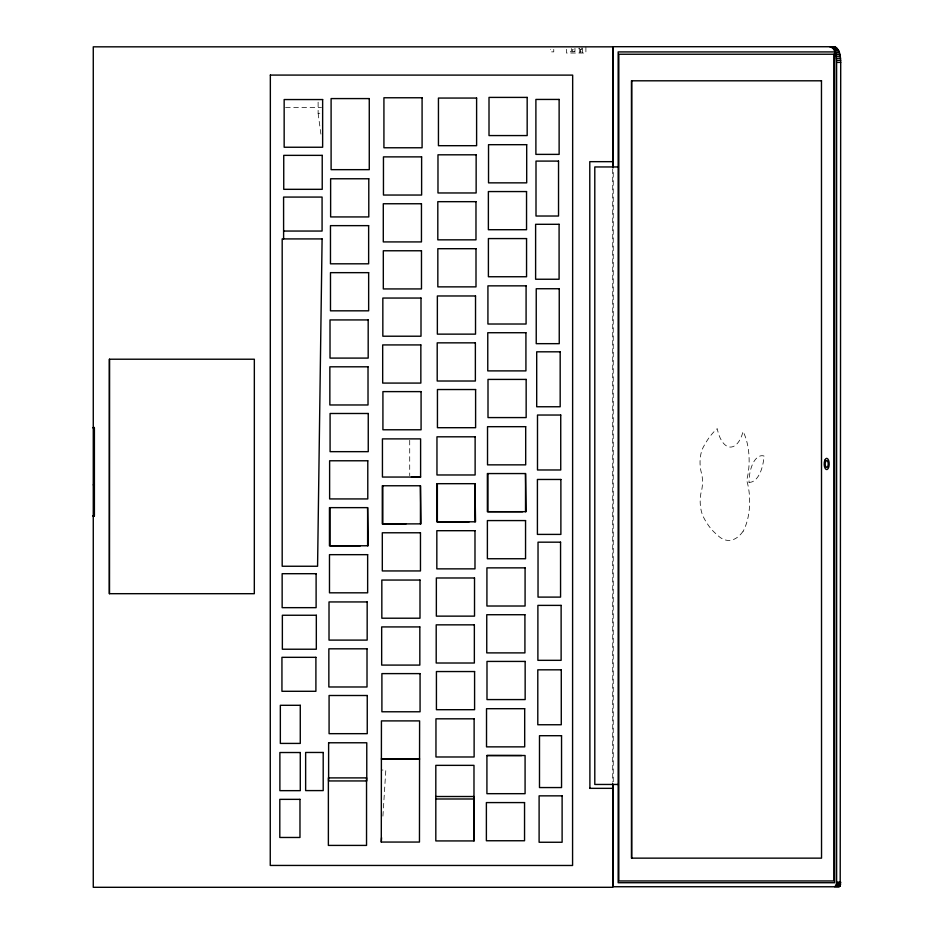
<?xml version="1.0" encoding="UTF-8"?>
<svg xmlns="http://www.w3.org/2000/svg" width="934" height="934" viewBox="0 0 934 934"><rect width="100%" height="100%" fill="white"/><g stroke="black" fill="none" stroke-linecap="round" stroke-linejoin="round"><path stroke-width="0.7" stroke-dasharray="4.67 3.5" d="M613.241 781.735L613.241 169.206M382.928 816.129L385.824 770.036L381.434 770.036M285.57 107.363L321.518 107.363M318.12 102.156L318.12 113.283L322.639 113.283M318.12 113.283L321.133 135.932M612.716 168.949L612.716 782.26M585.898 47.179L585.898 53.028L566.459 53.028L566.459 49.304M582.653 47.984L582.653 52.432L581.719 52.432L581.719 47.984M579.734 48.101L579.734 52.199L578.917 52.199L578.917 48.101M574.959 48.311L574.959 51.709L574.141 51.709L574.141 48.311M571.41 48.556L571.41 51.837L570.592 51.837L570.592 48.556M553.757 49.339L553.757 51.86L550.476 51.86L550.476 49.339M409.711 440.299L409.711 475.639M743.079 531.353L741.117 533.816A53.436 25.825 -90 0 1 725.59 540.039L723.325 539.268A53.436 25.825 90 0 1 716.845 534.493L715.619 533.477A82.671 39.952 90 0 1 708.637 525.69L706.489 522.48A82.671 39.952 -90 0 1 703.477 517.121A21.891 10.578 90 0 1 701.819 489.556A21.342 10.321 -90 0 0 701.819 474.262A20.957 10.134 -90 0 1 702.52 448.67A98.724 47.716 -90 0 1 717.242 428.624A29.573 14.29 -90 0 0 729.723 447.036A29.573 14.29 -90 0 0 743.079 431.485A40.185 19.416 90 0 1 746.663 480.286A39.473 19.077 -90 0 1 743.079 531.353M581.065 49.362L580.364 49.362L580.364 52.176L581.065 52.176L581.065 49.362M573.301 49.607L572.367 49.607L572.367 51.837L573.301 51.837L573.301 49.607M749.01 482.341A30.542 14.757 -90 0 0 764.012 456.002A27.028 13.064 -90 0 0 749.01 482.341"/><path stroke-width="1.4" d="M94.346 515.498L93.272 515.661L94.346 515.661L94.346 427.982L93.272 427.819L94.346 427.819M109.406 593.685L109.441 359.216L254.34 359.228L254.317 593.697L109.406 593.685L109.453 359.216M435.816 796.515L435.816 765.355L473.982 765.355L473.982 840.927L435.816 840.927L435.816 796.515L473.982 796.515L474.063 840.927M613.241 784.653L613.241 886.74L838.966 886.775L840.203 885.595L840.705 62.38C840.483 57.021 840.296 47.996 833.758 46.7M613.241 167.746L613.241 46.7L834.681 46.735M381.294 842.059L381.434 720.896L419.599 720.896L419.459 842.059L381.294 842.059L381.562 837.728M834.576 886.74L836.093 885.595L836.619 882.805L836.595 62.38C836.374 57.021 836.175 47.996 829.649 46.7M525.527 473.561L526.087 511.669L487.373 511.727L487.373 473.561L525.527 473.561L525.527 511.727M420.452 485.762L421.001 523.869L382.286 523.927L382.286 485.762L420.452 485.762L420.452 523.927M474.974 483.684L475.523 521.791L436.808 521.849L436.808 483.684L474.974 483.684L474.974 521.849M367.622 507.641L368.183 545.76L329.457 545.806L329.457 507.641L367.622 507.641L367.622 545.806M411.45 477.052L420.604 477.005L420.604 438.887L382.438 438.887L382.438 477.052L420.604 477.052M831.482 47.062L835.591 47.062M832.369 47.669L836.479 47.669M833.198 48.545L837.308 48.545M833.969 49.677L838.09 49.677M834.669 51.043L838.779 51.043M835.276 52.619L839.386 52.619M835.778 54.359L839.888 54.359M836.163 56.25L840.273 56.25M836.432 58.247L840.553 58.247M836.584 60.301L840.693 60.301M836.595 62.38L840.705 62.38M821.523 80.803L631.454 80.803L631.454 858.148L821.535 858.148L821.465 80.686M612.832 161.664L589.786 161.664L589.903 788.343M617.993 166.952L594.795 166.952L594.795 784.455L617.993 784.455M283.586 231.048L322.078 231.048L322.078 197.074L283.586 197.074L283.609 238.917M93.272 427.515L94.346 427.515L94.346 516.128L93.272 516.128M93.272 427.679L94.346 427.574M93.272 427.982L94.346 428.146M93.272 484.863L94.346 484.863M93.272 515.825L94.346 515.825M93.272 516.07L94.346 516.07M328.616 742.775L366.77 742.775L366.77 780.941L328.616 780.941L328.616 742.658M486.918 755.513L525.083 755.513L525.083 793.678L486.918 793.678L486.918 755.513L521.627 755.559M381.434 758.898L419.459 758.898M381.434 759.05L419.599 759.05M589.786 788.343L612.832 788.343M435.816 798.99L473.982 798.99M836.595 882.186L840.705 882.186M836.619 882.805L840.728 882.805M836.525 884.031L840.635 884.031M836.42 884.603L840.53 884.603M836.269 885.128L840.378 885.128M836.093 885.595L840.203 885.595M835.883 886.004L839.993 886.004M835.65 886.331L839.759 886.331M835.393 886.576L839.503 886.576M522.643 511.727L487.922 511.669L487.922 473.561M469.183 521.837L437.357 521.791L437.357 483.684M405.986 523.904L382.835 523.869L382.835 485.762M360.396 545.795L330.017 545.76L330.017 507.641M631.734 80.686L631.734 858.148M612.716 167.501L612.716 46.828L93.272 46.828L93.272 887.3L612.716 887.3L612.716 783.719M270.346 75.082L270.253 865.444L572.577 865.479L572.67 75.117L270.346 75.082M322.102 238.917L317.572 566.249L282.185 566.249L282.185 238.917L322.102 238.917M834.681 51.919L618.168 51.919L618.168 882.723L834.681 882.723L834.681 51.919M833.77 54.242L618.81 54.242L618.81 880.96L833.77 880.96L833.77 54.242M527.173 97.405L489.007 97.405L489.007 135.57L527.173 135.57L527.173 97.405M422.086 97.766L383.921 97.766L383.921 147.77L422.086 147.77L422.086 97.766M476.609 98.058L438.443 98.058L438.443 145.692L476.609 145.692L476.609 98.058M369.269 98.584L331.103 98.584L331.103 169.661L369.269 169.661L369.269 98.584M559.127 99.436L535.894 99.436L535.894 154.379L559.127 154.379L559.127 99.436M322.639 99.553L284.158 99.553L284.158 147.245L322.639 147.245L322.639 99.553M526.694 144.688L488.529 144.688L488.529 182.854L526.694 182.854L526.694 144.688M476.142 154.81L437.976 154.81L437.976 192.964L476.142 192.964L476.142 154.81M322.218 155.359L283.738 155.359L283.738 189.322L322.218 189.322L322.218 155.359M421.619 156.877L383.454 156.877L383.454 195.043L421.619 195.043L421.619 156.877M558.532 161.092L535.999 161.092L535.999 216.023L558.532 216.023L558.532 161.092M368.79 178.768L330.624 178.768L330.624 216.933L368.79 216.933L368.79 178.768M526.543 191.563L488.377 191.563L488.377 229.717L526.543 229.717L526.543 191.563M475.978 201.674L437.812 201.674L437.812 239.84L475.978 239.84L475.978 201.674M421.456 203.752L383.29 203.752L383.29 241.918L421.456 241.918L421.456 203.752M559.092 224.3L535.614 224.3L535.614 279.243L559.092 279.243L559.092 224.3M368.638 225.643L330.473 225.643L330.473 263.808L368.638 263.808L368.638 225.643M526.554 238.579L488.4 238.579L488.4 276.744L526.554 276.744L526.554 238.579M476.001 248.701L437.836 248.701L437.836 286.866L476.001 286.866L476.001 248.701M421.479 250.767L383.314 250.767L383.314 288.933L421.479 288.933L421.479 250.767M368.65 272.658L330.484 272.658L330.484 310.824L368.65 310.824L368.65 272.658M526.087 285.851L487.922 285.851L487.922 324.016L526.087 324.016L526.087 285.851M559.244 288.734L536.233 288.734L536.233 343.665L559.244 343.665L559.244 288.734M475.523 295.973L437.357 295.973L437.357 334.138L475.523 334.138L475.523 295.973M421.001 298.051L382.835 298.051L382.835 336.217L421.001 336.217L421.001 298.051M368.183 319.93L330.017 319.93L330.017 358.096L368.183 358.096L368.183 319.93M525.924 332.726L487.77 332.726L487.77 370.891L525.924 370.891L525.924 332.726M475.371 342.848L437.205 342.848L437.205 381.014L475.371 381.014L475.371 342.848M420.849 344.926L382.683 344.926L382.683 383.08L420.849 383.08L420.849 344.926M560.178 351.814L536.7 351.814L536.7 406.757L560.178 406.757L560.178 351.814M368.019 366.805L329.854 366.805L329.854 404.971L368.019 404.971L368.019 366.805M526.157 379.414L488.003 379.414L488.003 417.58L526.157 417.58L526.157 379.414M475.604 389.536L437.439 389.536L437.439 427.702L475.604 427.702L475.604 389.536M421.082 391.615L382.917 391.615L382.917 429.78L421.082 429.78L421.082 391.615M368.253 413.493L330.087 413.493L330.087 451.659L368.253 451.659L368.253 413.493M560.739 415.035L537.494 415.035L537.494 469.977L560.739 469.977L560.739 415.035M525.69 426.686L487.525 426.686L487.525 464.852L525.69 464.852L525.69 426.686M475.126 436.808L436.96 436.808L436.96 474.974L475.126 474.974L475.126 436.808M367.786 460.777L329.62 460.777L329.62 498.931L367.786 498.931L367.786 460.777M560.879 479.469L537.412 479.469L537.412 534.4L560.879 534.4L560.879 479.469M525.55 520.577L487.385 520.577L487.385 558.742L525.55 558.742L525.55 520.577M474.986 530.699L436.832 530.699L436.832 568.864L474.986 568.864L474.986 530.699M420.463 532.777L382.31 532.777L382.31 570.943L420.463 570.943L420.463 532.777M560.563 542.175L538.031 542.175L538.031 597.106L560.563 597.106L560.563 542.175M367.646 554.668L329.48 554.668L329.48 592.821L367.646 592.821L367.646 554.668M525.083 567.86L486.918 567.86L486.918 606.014L525.083 606.014L525.083 567.86M316.112 573.698L282.15 573.698L282.15 607.66L316.112 607.66L316.112 573.698M474.519 577.983L436.353 577.983L436.353 616.136L474.519 616.136L474.519 577.983M419.996 580.049L381.831 580.049L381.831 618.215L419.996 618.215L419.996 580.049M367.167 601.94L329.013 601.94L329.013 640.105L367.167 640.105L367.167 601.94M561.124 605.384L537.891 605.384L537.891 660.326L561.124 660.326L561.124 605.384M524.92 614.724L486.754 614.724L486.754 652.889L524.92 652.889L524.92 614.724M316.322 615.249L282.36 615.249L282.36 649.223L316.322 649.223L316.322 615.249M474.355 624.846L436.201 624.846L436.201 663.012L474.355 663.012L474.355 624.846M419.833 626.924L381.667 626.924L381.667 665.09L419.833 665.09L419.833 626.924M367.015 648.815L328.85 648.815L328.85 686.98L367.015 686.98L367.015 648.815M315.902 657.326L281.94 657.326L281.94 691.288L315.902 691.288L315.902 657.326M525.153 661.424L486.988 661.424L486.988 699.578L525.153 699.578L525.153 661.424M561.276 669.818L537.797 669.818L537.797 724.749L561.276 724.749L561.276 669.818M474.589 671.546L436.423 671.546L436.423 709.7L474.589 709.7L474.589 671.546M420.067 673.612L381.901 673.612L381.901 711.778L420.067 711.778L420.067 673.612M367.249 695.503L329.083 695.503L329.083 733.669L367.249 733.669L367.249 695.503M300.269 705.298L280.34 705.298L280.34 743.417L300.269 743.417L300.269 705.298M524.686 708.696L486.521 708.696L486.521 746.861L524.686 746.861L524.686 708.696M474.122 718.818L435.956 718.818L435.956 756.984L474.122 756.984L474.122 718.818M561.544 735.712L539.49 735.712L539.49 787.56L561.544 787.56L561.544 735.712M300.281 752.524L279.885 752.524L279.885 790.654L300.281 790.654L300.281 752.524M323.199 752.465L305.64 752.465L305.64 790.596L323.199 790.596L323.199 752.465M366.537 777.894L328.371 777.894L328.371 845.41L366.537 845.41L366.537 777.894M562.116 795.85L539.105 795.85L539.105 842.258L562.116 842.258L562.116 795.85M299.977 799.352L279.803 799.352L279.803 837.471L299.977 837.471L299.977 799.352M524.546 802.586L486.381 802.586L486.381 840.752L524.546 840.752L524.546 802.586M824.839 460.205A5.616 2.487 90 0 0 826.181 469.463A5.616 2.487 90 0 0 829.065 462.225A5.616 2.487 90 0 0 824.839 460.205M825.387 462.272A3.397 1.506 90 0 0 826.695 467.362A3.397 1.506 90 0 0 828.003 462.272A3.397 1.506 90 0 0 825.387 462.272"/></g></svg>
